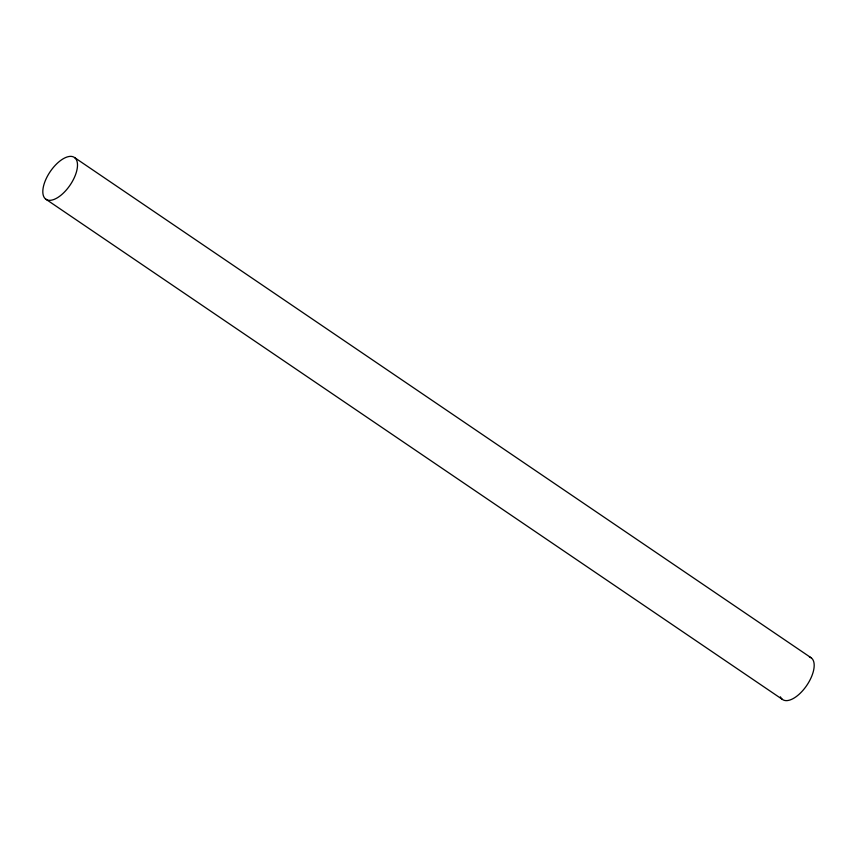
<?xml version="1.0" encoding="UTF-8"?>
<svg xmlns="http://www.w3.org/2000/svg" width="857" height="857" viewBox="0 0 857 857"><rect width="100%" height="100%" fill="white"/><g stroke="black" fill="none" stroke-linecap="round" stroke-linejoin="round"><path stroke-width="1.29" d="M74.602 157.592A25.292 12.009 -55.8 0 1 61.233 195.01A25.292 12.009 -55.8 0 1 44.628 182.445A25.292 12.009 -55.8 0 1 74.602 157.592L811.29 657.897M45.71 199.103L782.398 699.408M809.404 656.955A25.292 12.009 -55.8 0 1 805.794 686.8A25.292 12.009 -55.8 0 1 780.406 696.827"/></g></svg>
